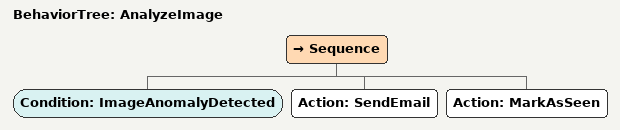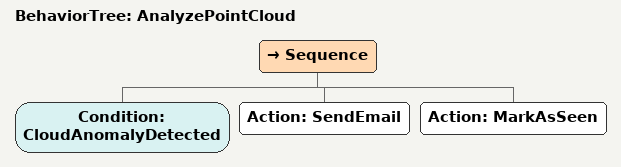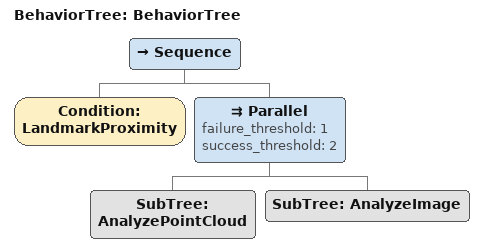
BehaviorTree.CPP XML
<?xml version="1.0"?>
<root main_tree_to_execute="BehaviorTree">
    <BehaviorTree ID="AnalyzeImage">
        <Sequence>
            <Condition ID="ImageAnomalyDetected"/>
            <Action ID="SendEmail"/>
            <Action ID="MarkAsSeen"/>
        </Sequence>
    </BehaviorTree>
    <BehaviorTree ID="AnalyzePointCloud">
        <Sequence>
            <Condition ID="CloudAnomalyDetected"/>
            <Action ID="SendEmail"/>
            <Action ID="MarkAsSeen"/>
        </Sequence>
    </BehaviorTree>
    <BehaviorTree ID="BehaviorTree">
        <Sequence>
            <Condition ID="LandmarkProximity"/>
            <Parallel failure_threshold="1" success_threshold="2">
                <SubTree ID="AnalyzePointCloud"/>
                <SubTree ID="AnalyzeImage"/>
            </Parallel>
        </Sequence>
    </BehaviorTree>
</root>
